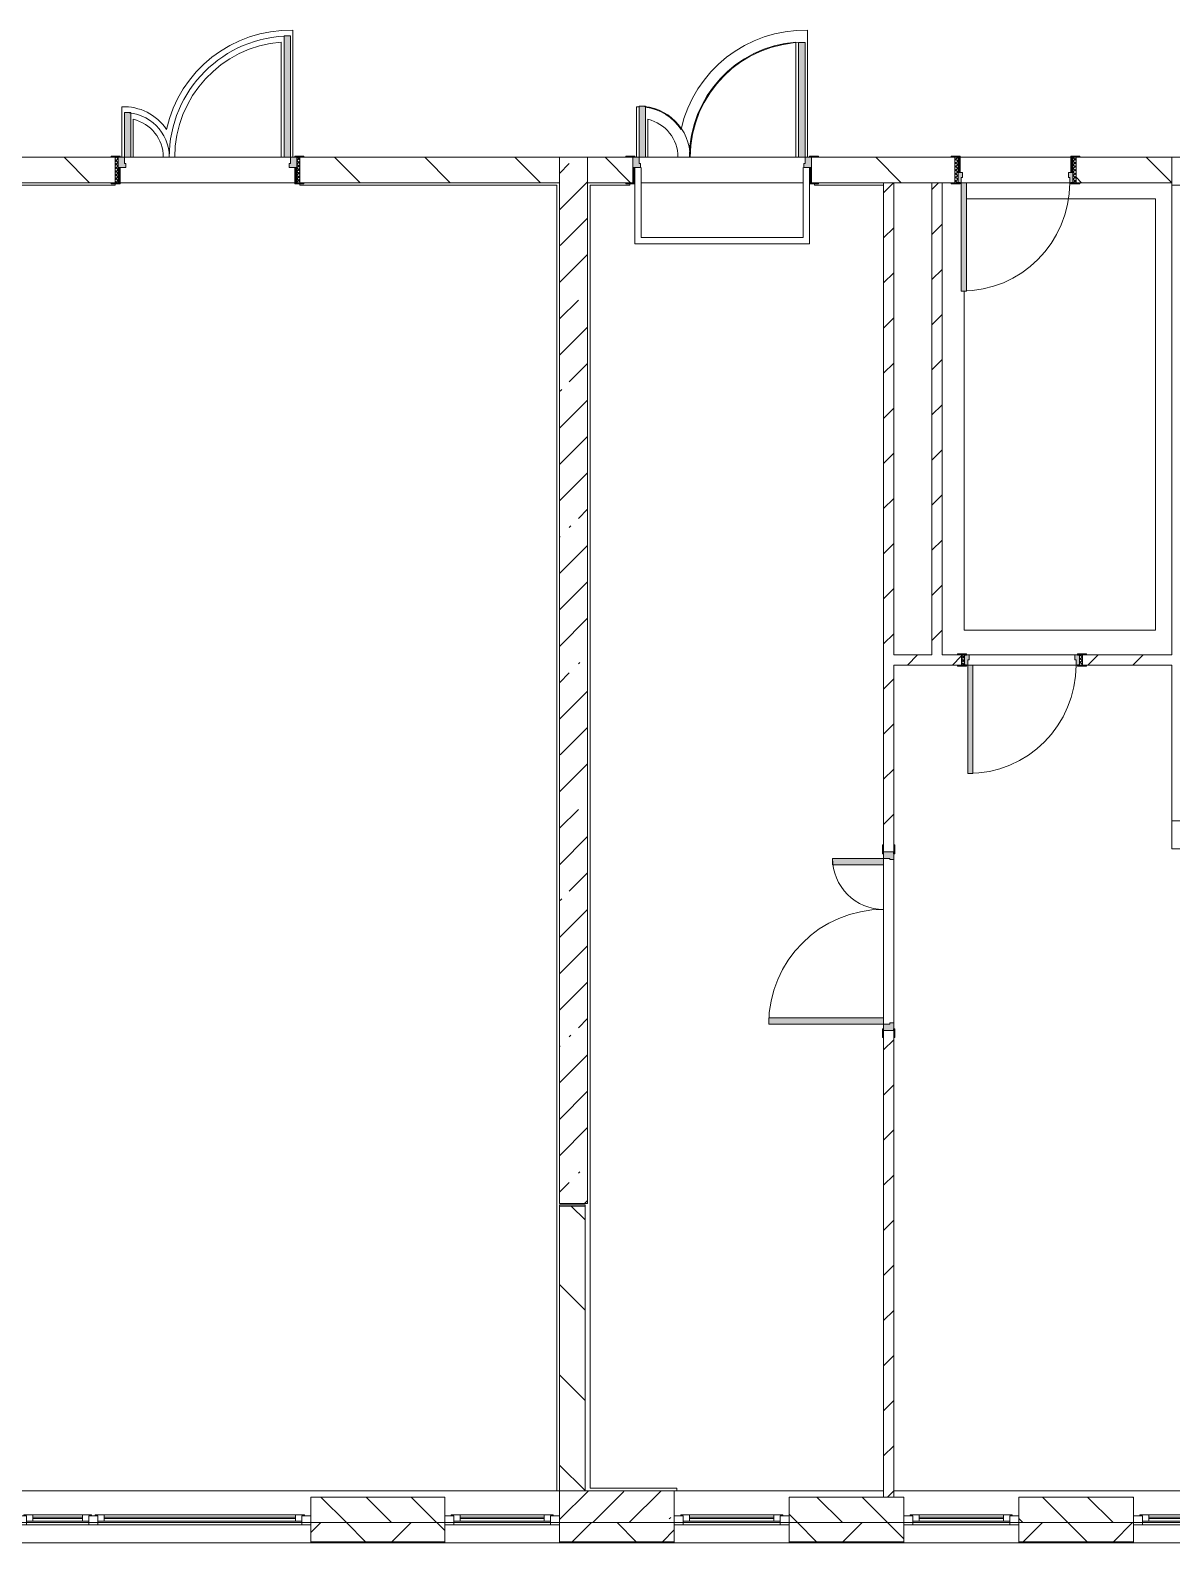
# Model space of a CAD drawing. Header units: millimetres. Extents: x 35524 to 235479, y -8553 to 29000.
# Drawn here: x 211449 to 220399, y -258 to 11595 of the extents above; entities that cross this region are included whole.
import ezdxf

# ---------------------------------------------------------------- set-up
doc = ezdxf.new("R2010")
doc.units = ezdxf.units.MM
for name, color, linetype, lineweight in [('A-DETL-18', 7, 'Continuous', 5), ('A-GLAZ-2', 7, 'Continuous', 5), ('A-WALL', 7, 'Continuous', 9), ('A-WALL-6', 7, 'Continuous', 5), ('I-WALL-24', 7, 'Continuous', 5), ('S-COLS-1', 7, 'Continuous', 5)]:
    doc.layers.add(name, color=color, linetype=linetype, lineweight=lineweight)
for name, color, linetype, lineweight, true_color in [('A-DOOR-2', 7, 'Continuous', 5, 0xaaaaaa), ('A-DOOR-3', 7, 'Continuous', 5, 0xe2e2e2), ('A-DOOR-FRAM-2', 7, 'Continuous', 5, 0xe2e2e2), ('A-DOOR-FRAM-3', 7, 'Continuous', 5, 0xaaaaaa), ('A-FLOR-2', 7, 'Continuous', 5, 0xaaaaaa)]:
    doc.layers.add(name, color=color, linetype=linetype, lineweight=lineweight, true_color=true_color)
pattern_1 = [(135, (108468.84, 0), (-353.5534, -353.5534), [])]
pattern_2 = [(45, (108468.84, 0), (-285.1231, 285.1231), []), (45, (108753.96, 0), (-285.1231, 285.1231), [504.031, -100.806, 16.764, -84.042])]
pattern_3 = [(45, (108468.84, 0), (-176.7767, 176.7767), [])]

# ---------------------------------------------------------------- blocks, each defined once
blk = doc.blocks.new('110_Дверь_СКБ_2Ст - Д-2а_л_ Из коридора на лестницу-32216062-3_4_2_птичка')
at = {"layer": 'A-DOOR-3'}
for points in [[(612, 100), (662, 100), (662, 1000), (612, 1000), (612, 721)], [(-588, 100), (-588, 500), (-638, 500), (-638, 100)], [(712, -100), (712, 20), (698, 20), (698, -100)]]:
    blk.add_hatch(color=256, dxfattribs=at).paths.add_polyline_path(points)
h = blk.add_hatch(color=256, dxfattribs=at)
h.paths.add_polyline_path([(712, 20), (712, 100), (662, 100), (662, 50), (652, 50), (652, 20), (680, 20)])
h.paths.add_polyline_path([(-628, 20), (-628, 50), (-638, 50), (-638, 100), (-688, 100), (-688, 20)])
at = {"layer": 'A-DOOR-FRAM-2'}
for points in [[(-672, 100), (-672, 108), (-742, 108), (-742, 100)], [(-672, -100), (-672, 20), (-688, 20), (-688, -100)], [(768, 100), (768, 108), (698, 108), (698, 100)], [(-672, -108), (-672, -100), (-742, -100), (-742, -108)], [(768, -108), (768, -100), (698, -100), (698, -108)]]:
    blk.add_hatch(color=256, dxfattribs=at).paths.add_polyline_path(points)
at = {"layer": 'A-DOOR-2'}
for p, q in [((662, 1000), (612, 1000)), ((612, 1000), (612, 100)), ((662, 100), (662, 1000)), ((-638, 500), (-638, 100)), ((-588, 500), (-638, 500)), ((-588, 100), (-588, 500)), ((-638, 100), (-588, 100)), ((612, 100), (662, 100))]:
    blk.add_line(p, q, dxfattribs=at)
for centre, radius, start, end in [((662, 100), 900, 90, 180), ((-638, 100), 400, 360, 90)]:
    blk.add_arc(centre, radius, start, end, dxfattribs=at)
at = {"layer": 'A-DOOR-FRAM-3'}
for p, q in [((-672, 108), (-742, 108)), ((-742, 108), (-742, 100)), ((-742, 100), (-672, 100)), ((-638, 100), (-688, 100)), ((-688, 100), (-688, 20)), ((-688, 20), (-628, 20)), ((-672, 20), (-688, 20)), ((-688, 20), (-688, -100)), ((-672, 100), (-672, 108)), ((-672, -100), (-672, 20)), ((-638, 50), (-638, 100)), ((-628, 50), (-638, 50)), ((-628, 20), (-628, 50)), ((662, 50), (652, 50)), ((652, 50), (652, 20)), ((652, 20), (712, 20)), ((662, 100), (662, 50)), ((712, 100), (662, 100)), ((768, 108), (698, 108)), ((698, 108), (698, 100)), ((698, 100), (768, 100)), ((712, 20), (698, 20)), ((698, 20), (698, -100)), ((712, 20), (712, 100)), ((712, -100), (712, 20)), ((768, 100), (768, 108)), ((-672, -100), (-742, -100)), ((-742, -100), (-742, -108)), ((-742, -108), (-672, -108)), ((-688, -100), (-672, -100)), ((-672, -108), (-672, -100)), ((698, -100), (712, -100)), ((768, -100), (698, -100)), ((698, -100), (698, -108)), ((698, -108), (768, -108)), ((768, -108), (768, -100))]:
    blk.add_line(p, q, dxfattribs=at)
blk = doc.blocks.new('120_Окно_СКБ_2Ст_Фрамуга сверху - 120_Окно_СКБ_2Ст_2300х2500_h_ ДОО-19727959-3_4_2_птичка')
at = {"layer": 'A-GLAZ-2'}
for p, q in [((-1150, -127), (-1150, -57)), ((-1150, -57), (-1080, -57)), ((1150, -57), (-1150, -57)), ((-1080, -57), (-1080, -127)), ((-1080, -57), (1080, -57)), ((520, -87), (-1080, -87)), ((-1080, -87), (-1080, -127)), ((-1030, -137), (-1030, -87)), ((-1030, -107), (470, -107)), ((470, -117), (-1030, -117)), ((470, -137), (470, -87)), ((520, -127), (520, -57)), ((520, -57), (590, -57)), ((520, -127), (520, -87)), ((590, -57), (590, -127)), ((1080, -87), (590, -87)), ((590, -87), (590, -127)), ((640, -137), (640, -87)), ((640, -107), (1030, -107)), ((1030, -117), (640, -117)), ((1030, -137), (1030, -87)), ((1080, -127), (1080, -57)), ((1080, -57), (1150, -57)), ((1080, -127), (1080, -87)), ((1150, -57), (1150, -127)), ((-1080, -127), (-1150, -127)), ((-1150, -127), (-1100, -127)), ((-1080, -127), (-1100, -127)), ((-1100, -127), (-1100, -137)), ((-1100, -137), (540, -137)), ((540, -137), (-1100, -137)), ((590, -127), (520, -127)), ((540, -127), (520, -127)), ((540, -127), (570, -127)), ((540, -127), (570, -127)), ((540, -137), (540, -127)), ((590, -127), (570, -127)), ((570, -127), (570, -137)), ((570, -137), (1100, -137)), ((1100, -137), (570, -137)), ((1150, -127), (1080, -127)), ((1100, -127), (1080, -127)), ((1100, -127), (1150, -127)), ((1100, -137), (1100, -127))]:
    blk.add_line(p, q, dxfattribs=at)
blk = doc.blocks.new('120_Окно_СКБ_1Ст - 120_Окно_СКБ_1Ст 900х2500_h_ с форточкой-22876038-3_4_2_птичка')
at = {"layer": 'A-GLAZ-2'}
for p, q in [((-450, -127), (-450, -57)), ((-450, -57), (-380, -57)), ((450, -57), (-450, -57)), ((-380, -57), (-380, -127)), ((380, -87), (-380, -87)), ((-380, -87), (-380, -127)), ((-330, -137), (-330, -87)), ((-330, -107), (330, -107)), ((330, -117), (-330, -117)), ((330, -137), (330, -87)), ((380, -127), (380, -57)), ((380, -57), (450, -57)), ((380, -127), (380, -87)), ((450, -57), (450, -127)), ((-380, -127), (-450, -127)), ((-450, -127), (-400, -127)), ((-380, -127), (-400, -127)), ((-400, -127), (-400, -137)), ((-400, -137), (400, -137)), ((400, -137), (-400, -137)), ((450, -127), (380, -127)), ((400, -127), (380, -127)), ((400, -127), (450, -127)), ((400, -137), (400, -127))]:
    blk.add_line(p, q, dxfattribs=at)
blk = doc.blocks.new('110_Дверь_СКБ_1Ст_Внутренняя1 - Д-8 950x2100h_охрана-V122-3_4_2_птичка')
at = {"layer": 'A-DOOR-2'}
h = blk.add_hatch(dxfattribs=at)
h.set_pattern_fill('FP_104', color=256, style=0, pattern_type=2)
h.set_pattern_definition([(135, (1826.41, 164.685), (-14.14214, -14.14214), []), (225, (1826.41, 164.685), (14.14214, -14.14214), [])])
h.paths.add_polyline_path([(487.5, 100), (462.5, 100), (462.5, -100), (487.5, -100), (487.5, -34.8)])
at = {"layer": 'A-DOOR-3'}
h = blk.add_hatch(color=256, dxfattribs=at)
h.paths.add_polyline_path([(437.5, 100), (437.5, 60), (427.5, 60), (427.5, 20), (462.5, 20), (462.5, 100)])
h.paths.add_polyline_path([(-412.5, 100), (-437.5, 100), (-437.5, 20), (-402.5, 20), (-402.5, 60), (-412.5, 60)])
at = {"layer": 'A-DOOR-FRAM-2'}
for points in [[(397.5, 950), (397.5, 100), (437.5, 100), (437.5, 950)], [(-492.5, 108), (-492.5, 100), (-422.5, 100), (-422.5, 108)], [(-422.5, 20), (-437.5, 20), (-437.5, -100), (-422.5, -100), (-422.5, -34.8)], [(517.5, 108), (447.5, 108), (447.5, 100), (517.5, 100)], [(462.5, 20), (447.5, 20), (447.5, -100), (462.5, -100), (462.5, -34.8)], [(-492.5, -100), (-492.5, -108), (-422.5, -108), (-422.5, -100)], [(447.5, -100), (447.5, -108), (517.5, -108), (517.5, -100)]]:
    blk.add_hatch(color=256, dxfattribs=at).paths.add_polyline_path(points)
at = {"layer": 'A-DOOR-FRAM-3'}
h = blk.add_hatch(dxfattribs=at)
h.set_pattern_fill('FP_105', color=256, style=0, pattern_type=2)
h.set_pattern_definition([(45, (-296.384, 164.685), (-14.1421, 14.1421), []), (135, (-296.384, 164.685), (-14.1421, -14.1421), [])])
h.paths.add_polyline_path([(-437.5, 100), (-462.5, 100), (-462.5, -100), (-437.5, -100), (-437.5, -34.8)])
at = {"layer": 'A-DOOR-2'}
for p, q in [((437.5, 950), (397.5, 950)), ((397.5, 950), (397.5, 100)), ((437.5, 100), (437.5, 950)), ((397.5, 100), (437.5, 100))]:
    blk.add_line(p, q, dxfattribs=at)
blk.add_arc((437.5, 100), 850, 90, 180, dxfattribs=at)
at = {"layer": 'A-DOOR-FRAM-3'}
for p, q in [((-422.5, 108), (-492.5, 108)), ((-492.5, 108), (-492.5, 100)), ((-492.5, 100), (-422.5, 100)), ((-437.5, 100), (-462.5, 100)), ((-462.5, 100), (-462.5, -100)), ((-412.5, 100), (-437.5, 100)), ((-437.5, 100), (-437.5, 20)), ((-437.5, -100), (-437.5, 100)), ((-422.5, 100), (-437.5, 100)), ((-437.5, 100), (-437.5, 99)), ((-437.5, 99), (-422.5, 99)), ((-437.5, 20), (-402.5, 20)), ((-422.5, 20), (-437.5, 20)), ((-437.5, 20), (-437.5, -100)), ((-422.5, 100), (-422.5, 108)), ((-422.5, 99), (-422.5, 100)), ((-422.5, -100), (-422.5, 20)), ((-412.5, 60), (-412.5, 100)), ((-402.5, 60), (-412.5, 60)), ((-402.5, 20), (-402.5, 60)), ((437.5, 60), (427.5, 60)), ((427.5, 60), (427.5, 20)), ((427.5, 20), (462.5, 20)), ((437.5, 100), (437.5, 60)), ((462.5, 100), (437.5, 100)), ((517.5, 108), (447.5, 108)), ((447.5, 108), (447.5, 100)), ((462.5, 100), (447.5, 100)), ((447.5, 100), (447.5, 99)), ((447.5, 100), (517.5, 100)), ((447.5, 99), (462.5, 99)), ((462.5, 20), (447.5, 20)), ((447.5, 20), (447.5, -100)), ((462.5, 20), (462.5, 100)), ((487.5, 100), (462.5, 100)), ((462.5, 100), (462.5, -100)), ((462.5, 99), (462.5, 100)), ((462.5, -100), (462.5, 20)), ((487.5, -100), (487.5, 100)), ((517.5, 100), (517.5, 108)), ((-422.5, -100), (-492.5, -100)), ((-492.5, -100), (-492.5, -108)), ((-492.5, -108), (-422.5, -108)), ((-462.5, -100), (-437.5, -100)), ((-437.5, -100), (-422.5, -100)), ((-422.5, -108), (-422.5, -100)), ((447.5, -100), (462.5, -100)), ((517.5, -100), (447.5, -100)), ((447.5, -100), (447.5, -108)), ((447.5, -108), (517.5, -108)), ((462.5, -100), (487.5, -100)), ((517.5, -108), (517.5, -100))]:
    blk.add_line(p, q, dxfattribs=at)
blk = doc.blocks.new('110_Дверь_СКБ_1Ст_Внутренняя1 - Д-8 950x2100h_охрана-V153-3_4_2_птичка')
at = {"layer": 'A-DOOR-2'}
h = blk.add_hatch(dxfattribs=at)
h.set_pattern_fill('FP_129', color=256, style=0, pattern_type=2)
h.set_pattern_definition([(135, (1826.41, 104.685), (-14.14214, -14.14214), []), (225, (1826.41, 104.685), (14.14214, -14.14214), [])])
h.paths.add_polyline_path([(487, 40), (462, 40), (462, -40), (487, -40)])
at = {"layer": 'A-DOOR-3'}
h = blk.add_hatch(color=256, dxfattribs=at)
h.paths.add_polyline_path([(437, 40), (437, 0), (427, 0), (427, -40), (462, -40), (462, 40)])
h.paths.add_polyline_path([(-413, 40), (-438, 40), (-438, -40), (-403, -40), (-403, 0), (-413, 0)])
at = {"layer": 'A-DOOR-FRAM-2'}
for points in [[(397, 890), (397, 40), (437, 40), (437, 890)], [(-493, 48), (-493, 40), (-423, 40), (-423, 48)], [(517, 48), (447, 48), (447, 40), (517, 40)], [(-423, -40), (-493, -40), (-493, -48), (-423, -48)], [(447, -40), (447, -48), (517, -48), (517, -40)]]:
    blk.add_hatch(color=256, dxfattribs=at).paths.add_polyline_path(points)
at = {"layer": 'A-DOOR-FRAM-3'}
h = blk.add_hatch(dxfattribs=at)
h.set_pattern_fill('FP_130', color=256, style=0, pattern_type=2)
h.set_pattern_definition([(45, (-296.384, 104.685), (-14.1421, 14.1421), []), (135, (-296.384, 104.685), (-14.1421, -14.1421), [])])
h.paths.add_polyline_path([(-438, 40), (-463, 40), (-463, -40), (-438, -40)])
at = {"layer": 'A-DOOR-2'}
for p, q in [((437, 890), (397, 890)), ((397, 890), (397, 40)), ((437, 40), (437, 890)), ((397, 40), (437, 40))]:
    blk.add_line(p, q, dxfattribs=at)
blk.add_arc((437, 40), 850, 90, 180, dxfattribs=at)
at = {"layer": 'A-DOOR-FRAM-3'}
for p, q in [((-423, 48), (-493, 48)), ((-493, 48), (-493, 40)), ((-493, 40), (-423, 40)), ((-438, 40), (-463, 40)), ((-463, 40), (-463, -40)), ((-413, 40), (-438, 40)), ((-438, 40), (-438, -40)), ((-438, -40), (-438, 40)), ((-423, 40), (-438, 40)), ((-438, 40), (-438, 39)), ((-438, 39), (-423, 39)), ((-423, 40), (-423, 48)), ((-423, 39), (-423, 40)), ((-413, 0), (-413, 40)), ((-403, 0), (-413, 0)), ((-403, -40), (-403, 0)), ((437, 0), (427, 0)), ((427, 0), (427, -40)), ((437, 40), (437, 0)), ((462, 40), (437, 40)), ((517, 48), (447, 48)), ((447, 48), (447, 40)), ((462, 40), (447, 40)), ((447, 40), (447, 39)), ((447, 40), (517, 40)), ((447, 39), (462, 39)), ((462, -40), (462, 40)), ((487, 40), (462, 40)), ((462, 40), (462, -40)), ((462, 39), (462, 40)), ((487, -40), (487, 40)), ((517, 40), (517, 48)), ((-423, -40), (-493, -40)), ((-493, -40), (-493, -48)), ((-493, -48), (-423, -48)), ((-463, -40), (-438, -40)), ((-423, -39), (-438, -39)), ((-438, -39), (-438, -40)), ((-438, -40), (-403, -40)), ((-438, -40), (-423, -40)), ((-423, -40), (-423, -39)), ((-423, -48), (-423, -40)), ((427, -40), (462, -40)), ((462, -39), (447, -39)), ((447, -39), (447, -40)), ((447, -40), (462, -40)), ((517, -40), (447, -40)), ((447, -40), (447, -48)), ((447, -48), (517, -48)), ((462, -40), (462, -39)), ((462, -40), (487, -40)), ((517, -48), (517, -40))]:
    blk.add_line(p, q, dxfattribs=at)
blk = doc.blocks.new('110_Дверь_СКБ_2Ст - Д-6_л__ ДОО_Дв_1450x2100h_Дверь из раздевальной в коридор-V154-3_4_2_птичка')
at = {"layer": 'A-DOOR-2'}
h = blk.add_hatch(dxfattribs=at)
h.set_pattern_fill('FP_131', color=256, style=0, pattern_type=2)
h.set_pattern_definition([(135, (1576.41, 164.685), (-14.14214, -14.14214), []), (225, (1576.41, 164.685), (14.14214, -14.14214), [])])
h.paths.add_polyline_path([(737.5, -100), (737.5, 100), (712.5, 100), (712.5, -100)])
at = {"layer": 'A-DOOR-3'}
for points in [[(662.5, 100), (662.5, 1050), (612.5, 1050), (612.5, 100)], [(-587.5, 100), (-587.5, 450), (-637.5, 450), (-637.5, 100)]]:
    blk.add_hatch(color=256, dxfattribs=at).paths.add_polyline_path(points)
h = blk.add_hatch(color=256, dxfattribs=at)
h.paths.add_polyline_path([(652.5, 20), (712.5, 20), (712.5, 100), (662.5, 100), (662.5, 50), (652.5, 50)])
h.paths.add_polyline_path([(-687.5, 20), (-627.5, 20), (-627.5, 50), (-637.5, 50), (-637.5, 100), (-687.5, 100)])
at = {"layer": 'A-DOOR-FRAM-2'}
for points in [[(-672.5, 100), (-672.5, 108), (-742.5, 108), (-742.5, 100)], [(-672.5, -100), (-672.5, 20), (-687.5, 20), (-687.5, -100)], [(767.5, 100), (767.5, 108), (697.5, 108), (697.5, 100)], [(712.5, -100), (712.5, 20), (697.5, 20), (697.5, -100)], [(-672.5, -108), (-672.5, -100), (-742.5, -100), (-742.5, -108)], [(767.5, -108), (767.5, -100), (697.5, -100), (697.5, -108)]]:
    blk.add_hatch(color=256, dxfattribs=at).paths.add_polyline_path(points)
at = {"layer": 'A-DOOR-FRAM-3'}
h = blk.add_hatch(dxfattribs=at)
h.set_pattern_fill('FP_132', color=256, style=0, pattern_type=2)
h.set_pattern_definition([(45, (-546.384, 164.685), (-14.1421, 14.1421), []), (135, (-546.384, 164.685), (-14.1421, -14.1421), [])])
h.paths.add_polyline_path([(-687.5, -100), (-687.5, 100), (-712.5, 100), (-712.5, -100)])
at = {"layer": 'A-DOOR-2'}
for p, q in [((662.5, 1050), (612.5, 1050)), ((612.5, 1050), (612.5, 100)), ((662.5, 100), (662.5, 1050)), ((-637.5, 450), (-637.5, 100)), ((-587.5, 450), (-637.5, 450)), ((-587.5, 100), (-587.5, 450)), ((-637.5, 100), (-587.5, 100)), ((612.5, 100), (662.5, 100))]:
    blk.add_line(p, q, dxfattribs=at)
for centre, radius, start, end in [((662.5, 100), 950, 90, 180), ((-637.5, 100), 350, 360, 90)]:
    blk.add_arc(centre, radius, start, end, dxfattribs=at)
at = {"layer": 'A-DOOR-FRAM-3'}
for p, q in [((-672.5, 108), (-742.5, 108)), ((-742.5, 108), (-742.5, 100)), ((-742.5, 100), (-672.5, 100)), ((-687.5, 100), (-712.5, 100)), ((-712.5, 100), (-712.5, -100)), ((-637.5, 100), (-687.5, 100)), ((-687.5, 100), (-687.5, 20)), ((-687.5, -100), (-687.5, 100)), ((-687.5, 20), (-627.5, 20)), ((-672.5, 20), (-687.5, 20)), ((-687.5, 20), (-687.5, -100)), ((-672.5, 100), (-672.5, 108)), ((-672.5, -100), (-672.5, 20)), ((-637.5, 50), (-637.5, 100)), ((-627.5, 50), (-637.5, 50)), ((-627.5, 20), (-627.5, 50)), ((662.5, 50), (652.5, 50)), ((652.5, 50), (652.5, 20)), ((652.5, 20), (712.5, 20)), ((662.5, 100), (662.5, 50)), ((712.5, 100), (662.5, 100)), ((767.5, 108), (697.5, 108)), ((697.5, 108), (697.5, 100)), ((697.5, 100), (767.5, 100)), ((712.5, 20), (697.5, 20)), ((697.5, 20), (697.5, -100)), ((712.5, 20), (712.5, 100)), ((737.5, 100), (712.5, 100)), ((712.5, 100), (712.5, -100)), ((712.5, -100), (712.5, 20)), ((737.5, -100), (737.5, 100)), ((767.5, 100), (767.5, 108)), ((-672.5, -100), (-742.5, -100)), ((-742.5, -100), (-742.5, -108)), ((-742.5, -108), (-672.5, -108)), ((-712.5, -100), (-687.5, -100)), ((-687.5, -100), (-672.5, -100)), ((-672.5, -108), (-672.5, -100)), ((697.5, -100), (712.5, -100)), ((767.5, -100), (697.5, -100)), ((697.5, -100), (697.5, -108)), ((697.5, -108), (767.5, -108)), ((712.5, -100), (737.5, -100)), ((767.5, -108), (767.5, -100))]:
    blk.add_line(p, q, dxfattribs=at)
blk = doc.blocks.new('120_Окно_СКБ_1Ст - 120_Окно_СКБ_1Ст 900х2500_h_ с форточкой-V220-3_4_2_птичка')
at = {"layer": 'A-GLAZ-2'}
for p, q in [((-450, -127), (-450, -57)), ((-450, -57), (-380, -57)), ((450, -57), (-450, -57)), ((-380, -57), (-380, -127)), ((380, -87), (-380, -87)), ((-380, -87), (-380, -127)), ((-330, -137), (-330, -87)), ((-330, -107), (330, -107)), ((330, -117), (-330, -117)), ((330, -137), (330, -87)), ((380, -127), (380, -57)), ((380, -57), (450, -57)), ((380, -127), (380, -87)), ((450, -57), (450, -127)), ((-380, -127), (-450, -127)), ((-450, -127), (-400, -127)), ((-380, -127), (-400, -127)), ((-400, -127), (-400, -137)), ((-400, -137), (400, -137)), ((400, -137), (-400, -137)), ((450, -127), (380, -127)), ((400, -127), (380, -127)), ((400, -137), (400, -127)), ((404, -127), (450, -127))]:
    blk.add_line(p, q, dxfattribs=at)
blk = doc.blocks.new('110_Дверь_СКБ_2Ст - Д-5_п_ Из игровой в коридор-32351726-3_4_2_птичка')
at = {"layer": 'A-DOOR-3'}
h = blk.add_hatch(color=256, dxfattribs=at)
h.paths.add_polyline_path([(712, -40), (712, 40), (652, 40), (652, 10), (662, 10), (662, -40)])
h.paths.add_polyline_path([(-628, 40), (-688, 40), (-688, -40), (-638, -40), (-638, 10), (-628, 10)])
for points in [[(-588, -440), (-588, -40), (-638, -40), (-638, -440)], [(662, -940), (662, -40), (612, -40), (612, -940)]]:
    blk.add_hatch(color=256, dxfattribs=at).paths.add_polyline_path(points)
at = {"layer": 'A-DOOR-FRAM-2'}
for points in [[(-673, 48), (-743, 48), (-743, 40), (-673, 40)], [(767, 48), (697, 48), (697, 40), (767, 40)], [(-673, -40), (-743, -40), (-743, -48), (-673, -48)], [(767, -40), (697, -40), (697, -48), (767, -48)]]:
    blk.add_hatch(color=256, dxfattribs=at).paths.add_polyline_path(points)
at = {"layer": 'A-DOOR-2'}
for p, q in [((-638, -40), (-588, -40)), ((-638, -440), (-638, -40)), ((-588, -40), (-588, -440)), ((612, -40), (662, -40)), ((612, -940), (612, -40)), ((662, -40), (662, -940)), ((-588, -440), (-638, -440)), ((662, -940), (612, -940))]:
    blk.add_line(p, q, dxfattribs=at)
for centre, radius, start, end in [((-638, -40), 400, 270, 0), ((662, -40), 900, 180, 270)]:
    blk.add_arc(centre, radius, start, end, dxfattribs=at)
at = {"layer": 'A-DOOR-FRAM-3'}
for p, q in [((-743, 48), (-673, 48)), ((-743, 40), (-743, 48)), ((-673, 40), (-743, 40)), ((-688, 40), (-628, 40)), ((-688, -40), (-688, 40)), ((-688, 40), (-673, 40)), ((-688, 39), (-688, 40)), ((-673, 39), (-688, 39)), ((-673, 48), (-673, 40)), ((-673, 40), (-673, 39)), ((-638, 10), (-638, -40)), ((-628, 10), (-638, 10)), ((-628, 40), (-628, 10)), ((652, 40), (712, 40)), ((652, 10), (652, 40)), ((662, 10), (652, 10)), ((662, -40), (662, 10)), ((697, 40), (697, 48)), ((697, 48), (767, 48)), ((697, 39), (697, 40)), ((697, 40), (712, 40)), ((767, 40), (697, 40)), ((712, 39), (697, 39)), ((712, 40), (712, -40)), ((712, 40), (712, 39)), ((767, 48), (767, 40)), ((-743, -40), (-673, -40)), ((-743, -48), (-743, -40)), ((-673, -48), (-743, -48)), ((-638, -40), (-688, -40)), ((-673, -40), (-673, -48)), ((712, -40), (662, -40)), ((697, -48), (697, -40)), ((697, -40), (767, -40)), ((767, -48), (697, -48)), ((767, -40), (767, -48))]:
    blk.add_line(p, q, dxfattribs=at)

msp = doc.modelspace()

# ---------------------------------------------------------------- hatches: boundary and pattern name
at = {"layer": 'A-WALL-6'}
h = msp.add_hatch(dxfattribs=at)
h.set_pattern_fill('FP_100', color=256, style=0, pattern_type=2)
h.set_pattern_definition([(135, (108468.84, 0), (-176.7767, -176.7767), [])])
h.paths.add_polyline_path([(229598.8, -100), (229898.8, -100), (229898.8, 100), (229598.8, 100)])
h.paths.add_polyline_path([(220098.8, -100), (220098.8, 100), (219198.8, 100), (219198.8, -100), (219405.6, -100)])
h.paths.add_polyline_path([(217541.2, -100), (218298.8, -100), (218298.8, 100), (217398.8, 100), (217398.8, -100)])
h.paths.add_polyline_path([(227798.8, -100), (227795.4, 100), (227298.8, 100), (227298.8, -100), (227795.4, -100)])
h.paths.add_polyline_path([(221898.8, -100), (222148.8, -100), (222148.8, 100), (221898.8, 100)])
h.paths.add_polyline_path([(224448.8, -100), (225498.8, -100), (225498.8, 100), (224448.8, 100)])
h.paths.add_polyline_path([(211098.8, -100), (211348.8, -100), (211348.8, 100), (211098.8, 100)])
h.paths.add_polyline_path([(213648.8, -100), (214698.8, -100), (214698.8, 100), (213648.8, 100)])
h.paths.add_polyline_path([(210198.8, -100), (210198.8, 100), (209298.8, 100), (209298.8, -100), (210083.5, -100)])
h.paths.add_polyline_path([(202998.8, -100), (203248.8, -100), (203248.8, 100), (202998.8, 100), (202998.8, 56.5)])
h.paths.add_polyline_path([(205548.8, -100), (206598.8, -100), (206598.8, 100), (205548.8, 100)])
h.paths.add_polyline_path([(200398.8, -100), (201198.8, -100), (201198.8, 100), (200398.8, 100)])
h = msp.add_hatch(dxfattribs=at)
h.set_pattern_fill('FP_102', color=256, style=0, pattern_type=2)
h.set_pattern_definition([(45, (108468.84, 0), (-353.5534, 353.5534), []), (135, (108468.84, 0), (-353.5534, -353.5534), [])])
h.paths.add_polyline_path([(232456.4, -250), (233548.8, -250), (233548.8, -100), (232198.8, -100), (232198.8, -250)])
h.paths.add_polyline_path([(228727.6, -250), (229898.8, -250), (229898.8, -100), (228698.8, -100), (228698.8, -250)])
h.paths.add_polyline_path([(218298.8, -250), (218298.8, -100), (217398.8, -100), (217398.8, -250), (217541.2, -250)])
h.paths.add_polyline_path([(216498.8, -250), (216498.8, -100), (215598.8, -100), (215598.8, -250), (215676.8, -250)])
h.paths.add_polyline_path([(219198.8, -250), (220098.8, -250), (220098.8, -100), (219198.8, -100)])
h.paths.add_polyline_path([(227798.8, -250), (227795.4, -100), (226398.8, -100), (226398.8, -250), (227795.4, -250)])
h.paths.add_polyline_path([(220998.8, -250), (222148.8, -250), (222148.8, -100), (220998.8, -100)])
h.paths.add_polyline_path([(224448.8, -250), (225498.8, -250), (225498.8, -100), (224448.8, -100)])
h.paths.add_polyline_path([(208398.8, -250), (208398.8, -100), (207498.8, -100), (207498.8, -250), (208219.1, -250)])
h.paths.add_polyline_path([(213812.3, -250), (214698.8, -250), (214698.8, -100), (213648.8, -100), (213648.8, -250)])
h.paths.add_polyline_path([(202998.8, -250), (203248.8, -250), (203248.8, -100), (202098.8, -100), (202098.8, -250), (202625.9, -250)])
h.paths.add_polyline_path([(209298.8, -250), (211348.8, -250), (211348.8, -100), (209298.8, -100)])
h.paths.add_polyline_path([(206598.8, -250), (206598.8, -100), (205548.8, -100), (205548.8, -250), (206354.7, -250)])
h.paths.add_polyline_path([(200761.5, -250), (201198.8, -250), (201198.8, -100), (200398.8, -100), (200398.8, -250)])
h.paths.add_polyline_path([(199498.8, -250), (199498.8, -100), (197678.8, -100), (197678.8, -250), (199363.2, -250)])
at = {"layer": 'I-WALL-24'}
h = msp.add_hatch(dxfattribs=at)
h.set_pattern_fill('FP_101', color=256, style=0, pattern_type=2)
h.set_pattern_definition(pattern_1)
h.paths.add_polyline_path([(213812.3, 10400), (215598.8, 10400), (215598.8, 10600), (213563.8, 10600), (213563.8, 10400), (213593.8, 10400)])
h.paths.add_polyline_path([(210083.5, 10400), (212113.8, 10400), (212113.8, 10600), (210078.8, 10600), (210078.8, 10400)])
h.paths.add_polyline_path([(198453.8, 10400), (198453.8, 10600), (198078.8, 10600), (198078.8, 10400), (198398.8, 10400)])
h.paths.add_polyline_path([(200418.8, 10400), (200978.8, 10400), (200978.8, 10600), (199853.8, 10600), (199853.8, 10400), (199908.8, 10400)])
h.paths.add_polyline_path([(202625.9, 10400), (202678.8, 10400), (202678.8, 10600), (201928.8, 10600), (201928.8, 10400), (201958.8, 10400)])
h = msp.add_hatch(dxfattribs=at)
h.set_pattern_fill('FP_98', color=256, style=0, pattern_type=2)
h.set_pattern_definition(pattern_2)
h.paths.add_polyline_path([(215598.8, 2400), (215818.8, 2400), (215818.8, 10600), (215598.8, 10600), (215598.8, 6593.4)])
h = msp.add_hatch(dxfattribs=at)
h.set_pattern_fill('FP_101', color=256, style=0, pattern_type=2)
h.set_pattern_definition(pattern_1)
h.paths.add_polyline_path([(228727.6, 10400), (229678.8, 10400), (229678.8, 10600), (227798.8, 10600), (227798.8, 10400)])
h.paths.add_polyline_path([(216118.8, 10400), (216173.8, 10400), (216173.8, 10600), (215818.8, 10600), (215818.8, 10400)])
h.paths.add_polyline_path([(218473.4, 10400), (218698.8, 10400), (218698.8, 10600), (217573.8, 10600), (217573.8, 10400), (218218.8, 10400)])
h.paths.add_polyline_path([(220337.8, 10400), (220398.8, 10400), (220398.8, 10600), (219648.8, 10600), (219648.8, 10400), (219678.8, 10400)])
h = msp.add_hatch(dxfattribs=at)
h.set_pattern_fill('FP_103', color=256, style=0, pattern_type=2)
h.set_pattern_definition(pattern_3)
h.paths.add_polyline_path([(218218.8, 100), (218218.8, 3755), (218138.8, 3755), (218138.8, 100)])
h.paths.add_polyline_path([(218218.8, 5155), (218218.8, 10400), (218138.8, 10400), (218138.8, 5155), (218188.8, 5155)])
h = msp.add_hatch(dxfattribs=at)
h.set_pattern_fill('FP_103', color=256, style=0, pattern_type=2)
h.set_pattern_definition(pattern_3)
h.paths.add_polyline_path([(218598.8, 6700), (218598.8, 10400), (218518.8, 10400), (218518.8, 6700)])
h = msp.add_hatch(dxfattribs=at)
h.set_pattern_fill('FP_103', color=256, style=0, pattern_type=2)
h.set_pattern_definition(pattern_3)
h.paths.add_polyline_path([(219728.8, 6620), (220398.8, 6620), (220398.8, 6700), (219698.8, 6700), (219698.8, 6620)])
h.paths.add_polyline_path([(218218.8, 6620), (218748.8, 6620), (218748.8, 6700), (218218.8, 6700)])
h = msp.add_hatch(dxfattribs=at)
h.set_pattern_fill('FP_101', color=256, style=0, pattern_type=2)
h.set_pattern_definition(pattern_1)
h.paths.add_polyline_path([(215798.8, 150), (215798.8, 2380), (215598.8, 2380), (215598.8, 150), (215676.8, 150)])
at = {"layer": 'S-COLS-1'}
h = msp.add_hatch(dxfattribs=at)
h.set_pattern_fill('FP_98', color=256, style=0, pattern_type=2)
h.set_pattern_definition(pattern_2)
h.paths.add_polyline_path([(215598.8, -100), (216498.8, -100), (216498.8, 150), (215598.8, 150)])

# ---------------------------------------------------------------- linework, layer by layer
at = {"layer": 'A-DETL-18'}
for p, q in [((220272.3, 10273.7), (218788.8, 10273.7)), ((220272.3, 6893.7), (220272.3, 10273.7)), ((218772.3, 9550), (218772.3, 6893.7)), ((218772.3, 6893.7), (220272.3, 6893.7))]:
    msp.add_line(p, q, dxfattribs=at)
at = {"layer": 'A-FLOR-2'}
for p, q in [((213417.2, 11502.3), (213417.2, 10600)), ((213507.2, 10600), (213507.2, 11594.8)), ((217452.2, 11502.3), (217452.2, 10600)), ((217542.2, 10600), (217542.2, 11594.8)), ((212166.1, 10994.4), (212166.1, 10600)), ((216201.1, 10994.4), (216201.1, 10600)), ((212256.1, 10600), (212256.1, 10897.1)), ((216291.1, 10600), (216291.1, 10897.1)), ((212238.8, 10600), (212256.1, 10600)), ((212492.2, 10600), (212582.2, 10600)), ((212582.2, 10600), (213438.8, 10600)), ((216273.8, 10600), (216291.1, 10600)), ((216527.2, 10600), (216617.2, 10600)), ((216617.2, 10600), (217473.8, 10600)), ((216238.8, 9970), (216238.8, 10520)), ((217508.8, 10520), (217508.8, 9970)), ((212113.8, 10380), (210099.8, 10380)), ((212113.8, 10392), (212113.8, 10380)), ((213563.8, 10380), (213563.8, 10392)), ((215578.8, 10380), (213563.8, 10380)), ((215578.8, 150), (215578.8, 10380)), ((216148.8, 10380), (215838.8, 10380)), ((215838.8, 10380), (215838.8, 170)), ((216148.8, 10392), (216148.8, 10380)), ((216188.8, 10392), (216188.8, 9920)), ((217558.8, 9920), (217558.8, 10392)), ((217598.8, 10380), (217598.8, 10392)), ((218138.8, 10380), (217598.8, 10380)), ((217508.8, 9970), (216238.8, 9970)), ((216188.8, 9920), (217558.8, 9920)), ((215838.8, 170), (216518.8, 170)), ((216518.8, 170), (216518.8, 150))]:
    msp.add_line(p, q, dxfattribs=at)
for centre, radius, start, end in [((213487.2, 10600), 995, 88.8489, 167.32946), ((213487.2, 10600), 905, 94.43687, 180), ((217522.2, 10600), 995, 88.8489, 167.32946), ((217522.2, 10600), 905, 94.43687, 180), ((212187.2, 10600), 395, 33.54048, 93.07201), ((216222.2, 10600), 395, 89.76418, 93.07201), ((216222.2, 10600), 395, 33.54048, 82.48481), ((212187.2, 10600), 305, 0, 76.9573), ((216222.2, 10600), 305, 0, 76.9573)]:
    msp.add_arc(centre, radius, start, end, dxfattribs=at)
at = {"layer": 'A-WALL'}
for p, q in [((215598.8, 10400), (215598.8, 10600)), ((215818.8, 10600), (215818.8, 10400)), ((220398.8, 10400), (220398.8, 10600)), ((218218.8, 10400), (218138.8, 10400)), ((218598.8, 10400), (218518.8, 10400)), ((220478.8, 10380), (220398.8, 10380)), ((220398.8, 5400), (220478.8, 5400)), ((218138.8, 100), (218218.8, 100)), ((213648.8, -100), (214698.8, -100)), ((214698.8, -100), (213648.8, -100)), ((217398.8, -100), (218298.8, -100)), ((218298.8, -100), (217398.8, -100)), ((219198.8, -100), (220098.8, -100)), ((220098.8, -100), (219198.8, -100)), ((213648.8, -250), (214698.8, -250)), ((213648.8, -253), (214698.8, -253)), ((215598.8, -250), (216498.8, -250)), ((215598.8, -253), (216498.8, -253)), ((217398.8, -250), (218298.8, -250)), ((217398.8, -253), (218298.8, -253)), ((219198.8, -250), (220098.8, -250)), ((219198.8, -253), (220098.8, -253))]:
    msp.add_line(p, q, dxfattribs=at)
at = {"layer": 'A-WALL-6'}
for p, q in [((214698.8, 100), (213648.8, 100)), ((213648.8, 100), (213648.8, -258)), ((214698.8, -258), (214698.8, 100)), ((218138.8, 100), (217398.8, 100)), ((217398.8, 100), (217398.8, -258)), ((218298.8, 100), (218218.8, 100)), ((218298.8, -258), (218298.8, 100)), ((220098.8, 100), (219198.8, 100)), ((219198.8, 100), (219198.8, -258)), ((220098.8, -258), (220098.8, 100)), ((211348.8, -100), (213648.8, -100)), ((215598.8, -100), (215598.8, -258)), ((215598.8, -100), (216498.8, -100)), ((216498.8, -258), (216498.8, -100)), ((218298.8, -100), (219198.8, -100)), ((218298.8, -258), (205548.8, -258)), ((218298.8, -258), (233706.8, -258))]:
    msp.add_line(p, q, dxfattribs=at)
at = {"layer": 'I-WALL-24'}
for p, q in [((212083.8, 10600), (207168.8, 10600)), ((212256.1, 10600), (212492.2, 10600)), ((216118.8, 10600), (213593.8, 10600)), ((216291.1, 10600), (216527.2, 10600)), ((218668.8, 10600), (217628.8, 10600)), ((218738.8, 10600), (219608.8, 10600)), ((229678.8, 10600), (219678.8, 10600)), ((210078.8, 10400), (212083.8, 10400)), ((213523.8, 10400), (212153.8, 10400)), ((213593.8, 10400), (215598.8, 10400)), ((215598.8, 10400), (215598.8, 2400)), ((215818.8, 10400), (216118.8, 10400)), ((215818.8, 2400), (215818.8, 10400)), ((217508.8, 10400), (216238.8, 10400)), ((217628.8, 10400), (218138.8, 10400)), ((218138.8, 10400), (218138.8, 5210)), ((218218.8, 10400), (218518.8, 10400)), ((218218.8, 6700), (218218.8, 10400)), ((218518.8, 10400), (218518.8, 6700)), ((218598.8, 10400), (218668.8, 10400)), ((218598.8, 6700), (218598.8, 10400)), ((219598.8, 10400), (218788.8, 10400)), ((219678.8, 10400), (220398.8, 10400)), ((220398.8, 10400), (220398.8, 6700)), ((218518.8, 6700), (218218.8, 6700)), ((218718.8, 6700), (218598.8, 6700)), ((218808.8, 6700), (219638.8, 6700)), ((220398.8, 6700), (219728.8, 6700)), ((218218.8, 6620), (218718.8, 6620)), ((218218.8, 5210), (218218.8, 6620)), ((219648.8, 6620), (218838.8, 6620)), ((219728.8, 6620), (220398.8, 6620)), ((220398.8, 6620), (220398.8, 5180)), ((220398.8, 5180), (225818.8, 5180)), ((218138.8, 3855), (218138.8, 5055)), ((218218.8, 5095), (218218.8, 3815)), ((218138.8, 3700), (218138.8, 100)), ((218218.8, 100), (218218.8, 3700)), ((215598.8, 2400), (215818.8, 2400)), ((215598.8, 2390), (215598.8, 150)), ((215598.8, 2390), (215798.8, 2390)), ((215798.8, 2380), (215598.8, 2380)), ((215798.8, 150), (215798.8, 2390)), ((211098.8, 150), (215598.8, 150)), ((215598.8, 150), (215798.8, 150)), ((216498.8, 150), (218138.8, 150)), ((218218.8, 150), (220998.8, 150)), ((215598.8, -100), (214698.8, -100)), ((217398.8, -100), (216498.8, -100)), ((220998.8, -100), (220098.8, -100))]:
    msp.add_line(p, q, dxfattribs=at)
at = {"layer": 'S-COLS-1'}
for p, q in [((216498.8, 150), (215598.8, 150)), ((215598.8, 150), (215598.8, -100)), ((216498.8, -100), (216498.8, 150)), ((215598.8, -100), (216498.8, -100))]:
    msp.add_line(p, q, dxfattribs=at)

# ---------------------------------------------------------------- block references
at = {"layer": 'A-DOOR-2'}
for name, p in [('110_Дверь_СКБ_2Ст - Д-6_л__ ДОО_Дв_1450x2100h_Дверь из раздевальной в коридор-V154-3_4_2_птичка', (212826.3, 10500)), ('110_Дверь_СКБ_2Ст - Д-2а_л_ Из коридора на лестницу-32216062-3_4_2_птичка', (216861.3, 10500))]:
    msp.add_blockref(name, p, dxfattribs=at)
for name, p, rotation in [('110_Дверь_СКБ_1Ст_Внутренняя1 - Д-8 950x2100h_охрана-V122-3_4_2_птичка', (219186.3, 10500), 180), ('110_Дверь_СКБ_1Ст_Внутренняя1 - Д-8 950x2100h_охрана-V153-3_4_2_птичка', (219236.3, 6660), 180), ('110_Дверь_СКБ_2Ст - Д-5_п_ Из игровой в коридор-32351726-3_4_2_птичка', (218178.8, 4467.5), 269.9999999999999)]:
    msp.add_blockref(name, p, dxfattribs=dict(at, rotation=rotation))
at = {"layer": 'A-GLAZ-2', "rotation": 180}
for name, p in [('120_Окно_СКБ_2Ст_Фрамуга сверху - 120_Окно_СКБ_2Ст_2300х2500_h_ ДОО-19727959-3_4_2_птичка', (212498.8, -175)), ('120_Окно_СКБ_1Ст - 120_Окно_СКБ_1Ст 900х2500_h_ с форточкой-V220-3_4_2_птичка', (215148.8, -175)), ('120_Окно_СКБ_1Ст - 120_Окно_СКБ_1Ст 900х2500_h_ с форточкой-22876038-3_4_2_птичка', (216948.8, -175)), ('120_Окно_СКБ_1Ст - 120_Окно_СКБ_1Ст 900х2500_h_ с форточкой-22876038-3_4_2_птичка', (218748.8, -175)), ('120_Окно_СКБ_1Ст - 120_Окно_СКБ_1Ст 900х2500_h_ с форточкой-22876038-3_4_2_птичка', (220548.8, -175))]:
    msp.add_blockref(name, p, dxfattribs=at)

doc.saveas('drawing.dxf')
